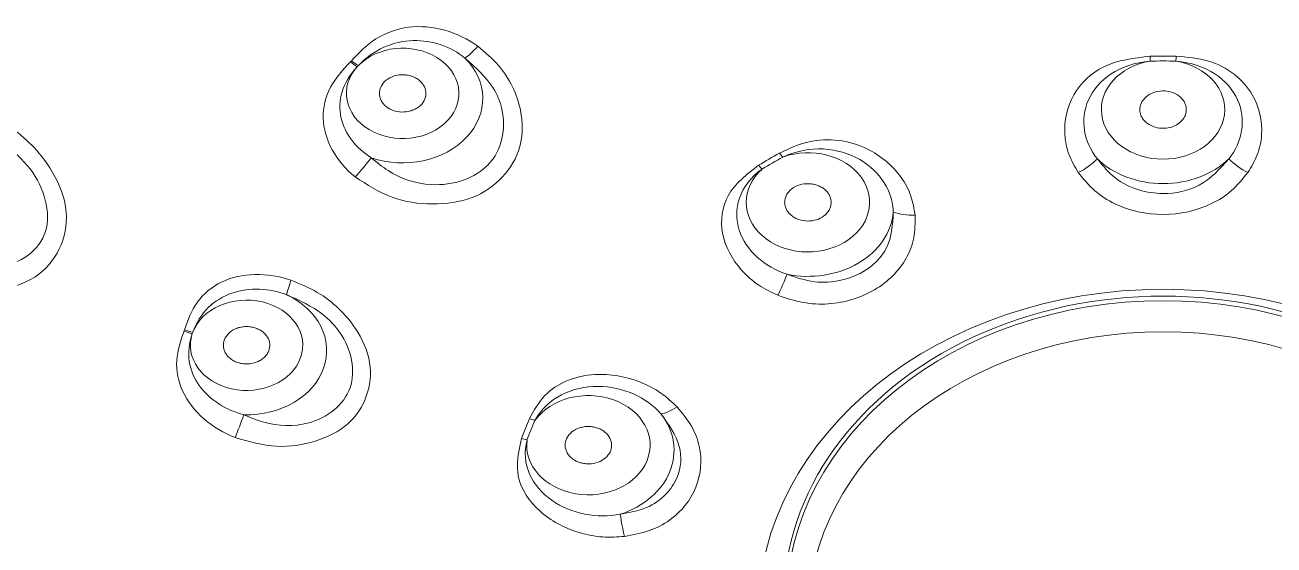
# Model space of a CAD drawing. Extents: x 4791 to 7950, y -233 to 2082.
# Drawn here: x 5939.6 to 5966.47, y 1188.45 to 1199.63 of the extents above; entities that cross this region are included whole.
import ezdxf

# ---------------------------------------------------------------- set-up
doc = ezdxf.new("R2010")
doc.units = 0
doc.header["$LTSCALE"] = 1.7
doc.header["$MEASUREMENT"] = 0
doc.layers.add('1', color=7, linetype='CONTINUOUS', true_color=0xffffff)

msp = doc.modelspace()

# ---------------------------------------------------------------- linework, layer by layer
at = {"layer": '1', "color": 7, "linetype": 'Continuous', "lineweight": 13}
for centre, major_axis, ratio, start_param, end_param in [((5964.082, 1191.41), (37.699, 0), 0.802817, 5.785835, 9.921285), ((5964.082, 1190.416), (33.622, 0), 0.802817, 0, 3.141593), ((5947.723, 1198.161), (1.209, 0), 0.802817, 2.51018, 8.762594), ((5949.463, 1199.544), (-0.477, -0.642), 0.171055, 0.389435, 1.086298), ((5964.082, 1188.256), (21.895, 0), 0.802817, 2.493937, 2.495651), ((5964.082, 1188.243), (21.709, 0), 0.802817, 2.493937, 2.495651), ((5947.723, 1198.05), (-1.723, 0), 0.802817, 1.168192, 3.821397), ((5964.082, 1197.812), (1.328, 0), 0.802817, 1.780257, 7.64452), ((5964.082, 1187.381), (-14.424, 0), 0.802817, 4.69308, 4.731698), ((5964.082, 1187.375), (14.302, 0), 0.802817, 1.551487, 1.590105), ((5956.441, 1195.819), (1.328, 0), 0.802817, 2.408576, 8.272839), ((5964.082, 1187.381), (-14.424, 0), 0.802817, 5.321398, 5.360017), ((5946.846, 1196.762), (-0.498, -0.626), 0.188606, 1.045727, 1.74259), ((5964.082, 1187.375), (14.302, 0), 0.802817, 2.179806, 2.218424), ((5962.274, 1196.852), (-0.653, -0.462), 0.410331, 1.2659, 1.907355), ((5964.082, 1197.7), (-1.842, 0), 0.802817, 0.696206, 2.445387), ((5965.89, 1196.852), (-0.653, 0.462), 0.410331, 1.234237, 1.875693), ((5956.441, 1195.707), (-1.842, 0), 0.802817, 1.324524, 3.073705), ((5958.792, 1195.944), (-0.797, -0.064), 0.498784, 0.832408, 1.473864), ((5955.867, 1194.238), (-0.296, -0.743), 0.129985, 1.028183, 1.669638), ((5945.479, 1194.558), (-0.262, -0.756), 0.022344, 5.299671, 5.996534), ((5944.365, 1192.747), (1.209, 0), 0.802817, 2.879779, 9.132193), ((5944.365, 1192.635), (-1.723, 0), 0.802817, 1.537791, 4.190996), ((5964.082, 1188.256), (21.895, 0), 0.802817, 2.863537, 2.86525), ((5964.082, 1188.243), (21.709, 0), 0.802817, 2.863537, 2.86525), ((5951.719, 1190.6), (1.328, 0), 0.802817, 3.036895, 8.901158), ((5944.291, 1191.206), (-0.285, -0.748), 0.001191, 4.649638, 5.346501), ((5951.719, 1190.489), (-1.842, 0), 0.802817, 1.952843, 3.702024), ((5953.715, 1191.86), (-0.583, -0.548), 0.361557, 0.456847, 1.098302), ((5964.082, 1187.381), (-14.424, 0), 0.802817, 5.949717, 5.988335), ((5964.082, 1187.375), (14.302, 0), 0.802817, 2.808124, 2.846742), ((5952.597, 1189.099), (0.102, -0.793), 0.235173, 4.659786, 5.301241)]:
    msp.add_ellipse(centre, major_axis=major_axis, ratio=ratio, start_param=start_param, end_param=end_param, dxfattribs=at)
at = {"layer": '1', "color": 7, "linetype": 'Continuous', "lineweight": 18}
for centre, major_axis, ratio, start_param, end_param in [((5964.082, 1191.685), (-37.999, 0), 0.802817, 2.426765, 7.349349), ((5964.082, 1190.784), (34.11, 0), 0.802817, 0, 3.141593), ((5964.082, 1190.7), (-33.944, 0), 0.802817, 3.141593, 6.283185), ((5946.747, 1199.211), (-0.583, 0.548), 0.476105, 1.756778, 1.991193), ((5946.77, 1199.235), (0.582, -0.549), 0.47549, 4.899216, 5.133631), ((5963.806, 1199.332), (-0.012, 0.8), 0.011512, 2.055851, 2.209498), ((5964.359, 1199.332), (-0.012, -0.8), 0.011512, 0.932095, 1.085742), ((5955.901, 1197.27), (0.391, -0.698), 0.341074, 5.105859, 5.259506), ((5955.454, 1197.009), (-0.415, 0.684), 0.3597, 1.95188, 2.105526), ((5964.082, 1187.251), (8.162, 0), 0.802817, 0, 3.141593), ((5943.197, 1193.475), (-0.754, 0.266), 0.573604, 1.536303, 1.770718), ((5943.208, 1193.504), (0.754, -0.268), 0.573324, 4.679071, 4.913486), ((5950.569, 1191.61), (0.735, -0.317), 0.56338, 4.797208, 4.950855), ((5964.082, 1190.784), (34.11, 0), 0.802817, 3.141593, 4.666836), ((5950.398, 1191.189), (-0.748, 0.283), 0.570495, 1.629706, 1.783352)]:
    msp.add_ellipse(centre, major_axis=major_axis, ratio=ratio, start_param=start_param, end_param=end_param, dxfattribs=at)
for centre, major_axis in [((5964.082, 1190.624), (-34.52, 0)), ((5964.082, 1187.201), (-8.1, 0))]:
    msp.add_ellipse(centre, major_axis=major_axis, ratio=0.802817, dxfattribs=at)
at = {"layer": '1', "color": 7, "linetype": 'Continuous', "lineweight": 13}
for centre, major_axis in [((5964.082, 1186.959), (-8.709, 0)), ((5964.082, 1186.904), (7.641, 0))]:
    msp.add_ellipse(centre, major_axis=major_axis, ratio=0.802817, dxfattribs=at)
for points, knots in [([(5949.338, 1199.173), (5948.917, 1199.486), (5948.359, 1199.646), (5947.593, 1199.548), (5947.353, 1199.46), (5946.944, 1199.2), (5946.782, 1199.031), (5946.622, 1198.861)], [0, 0, 0, 0, 0.5, 0.5, 0.75, 0.75, 1, 1, 1, 1]), ([(5946.77, 1198.758), (5946.932, 1198.928), (5947.119, 1199.063), (5947.523, 1199.244), (5947.737, 1199.29), (5948.368, 1199.307), (5948.771, 1199.158), (5949.063, 1198.919)], [0, 0, 0, 0, 0.25, 0.25, 0.5, 0.5, 1, 1, 1, 1]), ([(5949.338, 1199.173), (5949.495, 1199.041), (5949.799, 1198.787), (5950.109, 1198.308), (5950.306, 1197.713), (5950.316, 1197.001), (5949.909, 1196.328), (5949.238, 1195.859), (5948.372, 1195.745), (5947.46, 1195.87), (5946.955, 1196.2), (5946.699, 1196.367)], [0, 0, 0, 0, 0.087607, 0.169371, 0.250856, 0.377447, 0.501128, 0.621802, 0.747777, 0.872041, 1, 1, 1, 1]), ([(5946.599, 1198.837), (5946.441, 1198.668), (5946.28, 1198.494), (5946.064, 1198.089), (5946.007, 1197.861), (5946.025, 1197.167), (5946.291, 1196.692), (5946.699, 1196.367)], [0, 0, 0, 0, 0.25, 0.25, 0.5, 0.5, 1, 1, 1, 1]), ([(5947.048, 1196.777), (5947.164, 1196.68), (5947.53, 1196.376), (5948.476, 1196.062), (5949.29, 1196.336), (5949.853, 1196.935), (5949.993, 1197.577), (5949.646, 1198.403), (5949.286, 1198.721), (5949.063, 1198.919)], [0, 0, 0, 0, 0.080562, 0.253207, 0.499831, 0.500495, 0.747529, 0.843295, 1, 1, 1, 1]), ([(5962.259, 1196.458), (5962.185, 1196.583), (5962.032, 1196.84), (5961.922, 1197.417), (5962.068, 1198.149), (5962.784, 1198.841), (5963.455, 1198.918), (5963.804, 1198.959)], [0, 0, 0, 0, 0.121003, 0.24993, 0.500418, 0.740079, 1, 1, 1, 1]), ([(5962.669, 1196.752), (5962.377, 1197.111), (5962.285, 1197.592), (5962.575, 1198.236), (5962.74, 1198.432), (5963.191, 1198.728), (5963.481, 1198.825), (5963.806, 1198.855)], [0, 0, 0, 0, 0.5, 0.5, 0.75, 0.75, 1, 1, 1, 1]), ([(5964.359, 1198.855), (5964.681, 1198.825), (5964.971, 1198.729), (5965.423, 1198.434), (5965.59, 1198.236), (5965.878, 1197.597), (5965.787, 1197.11), (5965.496, 1196.752)], [0, 0, 0, 0, 0.25, 0.25, 0.5, 0.5, 1, 1, 1, 1]), ([(5964.361, 1198.959), (5964.598, 1198.939), (5965.049, 1198.902), (5965.639, 1198.6), (5966.111, 1198.062), (5966.253, 1197.416), (5966.135, 1196.839), (5965.981, 1196.583), (5965.906, 1196.458)], [0, 0, 0, 0, 0.178327, 0.339125, 0.500023, 0.752204, 0.878517, 1, 1, 1, 1]), ([(5947.048, 1196.777), (5946.723, 1196.979), (5946.472, 1197.294), (5946.358, 1197.822), (5946.362, 1198.009), (5946.477, 1198.379), (5946.59, 1198.564), (5946.747, 1198.734)], [0, 0, 0, 0, 0.5, 0.5, 0.75, 0.75, 1, 1, 1, 1]), ([(5938.642, 1197.771), (5938.851, 1197.672), (5939.253, 1197.481), (5939.762, 1197.058), (5940.221, 1196.481), (5940.554, 1195.722), (5940.435, 1194.882), (5939.944, 1194.205), (5939.106, 1193.898), (5938.146, 1193.866), (5937.53, 1194.112), (5937.213, 1194.238)], [0, 0, 0, 0, 0.087456, 0.169153, 0.25014, 0.377375, 0.499739, 0.622279, 0.749894, 0.871256, 1, 1, 1, 1]), ([(5937.486, 1194.814), (5937.567, 1194.763), (5937.791, 1194.623), (5938.282, 1194.436), (5939.184, 1194.321), (5939.855, 1194.729), (5940.17, 1195.507), (5939.99, 1196.316), (5939.305, 1196.971), (5938.853, 1197.25), (5938.612, 1197.346), (5938.525, 1197.381)], [0, 0, 0, 0, 0.046355, 0.127416, 0.254336, 0.50001, 0.500136, 0.746142, 0.872777, 0.954138, 1, 1, 1, 1]), ([(5955.831, 1196.879), (5956.036, 1196.975), (5956.427, 1197.157), (5957.105, 1197.186), (5957.846, 1196.964), (5958.391, 1196.498), (5958.679, 1195.965), (5958.725, 1195.681), (5958.747, 1195.542)], [0, 0, 0, 0, 0.178327, 0.339125, 0.500023, 0.752204, 0.878517, 1, 1, 1, 1]), ([(5955.901, 1196.793), (5956.184, 1196.921), (5956.487, 1196.98), (5957.06, 1196.952), (5957.333, 1196.868), (5958.008, 1196.481), (5958.269, 1196.038), (5958.279, 1195.607)], [0, 0, 0, 0, 0.25, 0.25, 0.5, 0.5, 1, 1, 1, 1]), ([(5955.796, 1193.821), (5955.654, 1193.889), (5955.359, 1194.029), (5954.886, 1194.455), (5954.517, 1195.128), (5954.635, 1196.038), (5955.125, 1196.418), (5955.38, 1196.616)], [0, 0, 0, 0, 0.121003, 0.24993, 0.500418, 0.740079, 1, 1, 1, 1]), ([(5962.669, 1196.752), (5962.789, 1196.603), (5963.022, 1196.314), (5963.541, 1196.067), (5964.171, 1195.967), (5964.942, 1196.136), (5965.305, 1196.539), (5965.496, 1196.752)], [0, 0, 0, 0, 0.179168, 0.347393, 0.501625, 0.737142, 1, 1, 1, 1]), ([(5955.992, 1194.273), (5955.509, 1194.43), (5955.105, 1194.781), (5954.893, 1195.446), (5954.891, 1195.684), (5955.048, 1196.139), (5955.213, 1196.355), (5955.454, 1196.532)], [0, 0, 0, 0, 0.5, 0.5, 0.75, 0.75, 1, 1, 1, 1]), ([(5965.906, 1196.458), (5965.796, 1196.323), (5965.582, 1196.059), (5964.989, 1195.678), (5964.084, 1195.481), (5963.178, 1195.676), (5962.584, 1196.058), (5962.369, 1196.322), (5962.259, 1196.458)], [0, 0, 0, 0, 0.130106, 0.252927, 0.499594, 0.746402, 0.869479, 1, 1, 1, 1]), ([(5958.747, 1195.542), (5958.748, 1195.378), (5958.75, 1195.06), (5958.524, 1194.464), (5957.923, 1193.874), (5957.06, 1193.608), (5956.325, 1193.644), (5955.976, 1193.761), (5955.796, 1193.821)], [0, 0, 0, 0, 0.130106, 0.252927, 0.499594, 0.746402, 0.869479, 1, 1, 1, 1]), ([(5955.992, 1194.273), (5956.186, 1194.206), (5956.563, 1194.076), (5957.145, 1194.116), (5957.718, 1194.33), (5958.233, 1194.835), (5958.263, 1195.34), (5958.279, 1195.607)], [0, 0, 0, 0, 0.179168, 0.347393, 0.501625, 0.737142, 1, 1, 1, 1]), ([(5945.32, 1194.144), (5944.817, 1194.319), (5944.255, 1194.311), (5943.613, 1194.002), (5943.435, 1193.851), (5943.177, 1193.49), (5943.102, 1193.286), (5943.029, 1193.081)], [0, 0, 0, 0, 0.5, 0.5, 0.75, 0.75, 1, 1, 1, 1]), ([(5943.208, 1193.027), (5943.283, 1193.233), (5943.396, 1193.413), (5943.688, 1193.699), (5943.864, 1193.803), (5944.43, 1194), (5944.858, 1193.975), (5945.223, 1193.835)], [0, 0, 0, 0, 0.25, 0.25, 0.5, 0.5, 1, 1, 1, 1]), ([(5945.32, 1194.144), (5945.514, 1194.066), (5945.889, 1193.913), (5946.361, 1193.551), (5946.781, 1193.049), (5947.082, 1192.383), (5946.995, 1191.637), (5946.59, 1191.006), (5945.866, 1190.653), (5945.003, 1190.512), (5944.418, 1190.678), (5944.122, 1190.763)], [0, 0, 0, 0, 0.087607, 0.169371, 0.250856, 0.377447, 0.501128, 0.621802, 0.747777, 0.872041, 1, 1, 1, 1]), ([(5944.308, 1191.253), (5944.449, 1191.195), (5944.894, 1191.012), (5945.855, 1190.985), (5946.464, 1191.472), (5946.719, 1192.194), (5946.583, 1192.837), (5945.944, 1193.514), (5945.499, 1193.712), (5945.223, 1193.835)], [0, 0, 0, 0, 0.080562, 0.253207, 0.499831, 0.500495, 0.747529, 0.843295, 1, 1, 1, 1]), ([(5943.019, 1193.052), (5942.947, 1192.849), (5942.876, 1192.64), (5942.85, 1192.198), (5942.893, 1191.968), (5943.194, 1191.322), (5943.626, 1190.952), (5944.122, 1190.763)], [0, 0, 0, 0, 0.25, 0.25, 0.5, 0.5, 1, 1, 1, 1]), ([(5944.308, 1191.253), (5943.929, 1191.35), (5943.569, 1191.572), (5943.238, 1192.034), (5943.161, 1192.21), (5943.105, 1192.589), (5943.127, 1192.794), (5943.197, 1192.998)], [0, 0, 0, 0, 0.5, 0.5, 0.75, 0.75, 1, 1, 1, 1]), ([(5950.453, 1191.171), (5950.548, 1191.345), (5950.728, 1191.677), (5951.237, 1192.015), (5951.963, 1192.176), (5952.702, 1192.045), (5953.287, 1191.74), (5953.515, 1191.527), (5953.626, 1191.423)], [0, 0, 0, 0, 0.178327, 0.339125, 0.500023, 0.752204, 0.878517, 1, 1, 1, 1]), ([(5950.569, 1191.133), (5950.703, 1191.371), (5950.904, 1191.561), (5951.379, 1191.806), (5951.653, 1191.865), (5952.458, 1191.864), (5952.971, 1191.623), (5953.279, 1191.275)], [0, 0, 0, 0, 0.25, 0.25, 0.5, 0.5, 1, 1, 1, 1]), ([(5952.406, 1189.116), (5952.6, 1189.151), (5952.976, 1189.218), (5953.398, 1189.519), (5953.696, 1189.961), (5953.758, 1190.616), (5953.445, 1191.047), (5953.279, 1191.275)], [0, 0, 0, 0, 0.179168, 0.347393, 0.501625, 0.737142, 1, 1, 1, 1]), ([(5953.626, 1191.423), (5953.738, 1191.288), (5953.955, 1191.027), (5954.183, 1190.432), (5954.115, 1189.668), (5953.624, 1189.049), (5953.03, 1188.737), (5952.679, 1188.672), (5952.499, 1188.638)], [0, 0, 0, 0, 0.130106, 0.252927, 0.499594, 0.746402, 0.869479, 1, 1, 1, 1]), ([(5952.499, 1188.638), (5952.342, 1188.628), (5952.018, 1188.607), (5951.362, 1188.738), (5950.62, 1189.121), (5950.095, 1189.925), (5950.217, 1190.465), (5950.281, 1190.746)], [0, 0, 0, 0, 0.121003, 0.24993, 0.500418, 0.740079, 1, 1, 1, 1]), ([(5952.406, 1189.116), (5951.916, 1189.02), (5951.354, 1189.119), (5950.721, 1189.564), (5950.552, 1189.757), (5950.356, 1190.201), (5950.333, 1190.454), (5950.398, 1190.712)], [0, 0, 0, 0, 0.5, 0.5, 0.75, 0.75, 1, 1, 1, 1])]:
    msp.add_open_spline(points, degree=3, knots=knots, dxfattribs=at)
at = {"layer": '1', "color": 7, "linetype": 'Continuous', "lineweight": 18}
for points, knots in [([(5948.022, 1198.483), (5948.009, 1198.491), (5947.982, 1198.506), (5947.922, 1198.531), (5947.842, 1198.554), (5947.74, 1198.565), (5947.604, 1198.558), (5947.442, 1198.507), (5947.293, 1198.388), (5947.228, 1198.255), (5947.22, 1198.144), (5947.235, 1198.062), (5947.27, 1197.984), (5947.324, 1197.915), (5947.376, 1197.871), (5947.414, 1197.846), (5947.44, 1197.83), (5947.516, 1197.791), (5947.655, 1197.754), (5947.813, 1197.761), (5947.931, 1197.794), (5948.012, 1197.831), (5948.083, 1197.879), (5948.162, 1197.957), (5948.224, 1198.075), (5948.228, 1198.229), (5948.172, 1198.35), (5948.106, 1198.422), (5948.06, 1198.458), (5948.035, 1198.475), (5948.022, 1198.483)], [0, 0, 0, 0, 0.015625, 0.03125, 0.0625, 0.09375, 0.125, 0.1875, 0.25, 0.3125, 0.34375, 0.375, 0.40625, 0.4375, 0.46875, 0.476562, 0.484375, 0.5, 0.5625, 0.625, 0.65625, 0.6875, 0.71875, 0.75, 0.8125, 0.875, 0.9375, 0.96875, 0.984375, 1, 1, 1, 1]), ([(5964.582, 1197.812), (5964.582, 1197.825), (5964.581, 1197.852), (5964.571, 1197.905), (5964.546, 1197.969), (5964.498, 1198.04), (5964.411, 1198.122), (5964.268, 1198.196), (5964.066, 1198.224), (5963.866, 1198.186), (5963.728, 1198.104), (5963.649, 1198.017), (5963.607, 1197.943), (5963.588, 1197.879), (5963.583, 1197.833), (5963.582, 1197.806), (5963.584, 1197.767), (5963.596, 1197.709), (5963.641, 1197.611), (5963.739, 1197.506), (5963.906, 1197.426), (5964.098, 1197.401), (5964.289, 1197.435), (5964.45, 1197.525), (5964.54, 1197.635), (5964.576, 1197.735), (5964.582, 1197.786), (5964.582, 1197.812)], [0, 0, 0, 0, 0.015625, 0.03125, 0.0625, 0.09375, 0.125, 0.1875, 0.25, 0.3125, 0.375, 0.40625, 0.4375, 0.46875, 0.484375, 0.492188, 0.5, 0.53125, 0.5625, 0.625, 0.6875, 0.75, 0.8125, 0.875, 0.9375, 0.96875, 1, 1, 1, 1]), ([(5956.845, 1196.055), (5956.836, 1196.065), (5956.815, 1196.086), (5956.768, 1196.124), (5956.701, 1196.165), (5956.61, 1196.199), (5956.48, 1196.225), (5956.31, 1196.217), (5956.126, 1196.144), (5955.992, 1196.019), (5955.941, 1195.887), (5955.94, 1195.78), (5955.96, 1195.701), (5955.992, 1195.639), (5956.022, 1195.6), (5956.041, 1195.578), (5956.071, 1195.547), (5956.123, 1195.506), (5956.231, 1195.448), (5956.387, 1195.41), (5956.581, 1195.423), (5956.755, 1195.493), (5956.884, 1195.611), (5956.949, 1195.76), (5956.94, 1195.891), (5956.897, 1195.989), (5956.865, 1196.034), (5956.845, 1196.055)], [0, 0, 0, 0, 0.015625, 0.03125, 0.0625, 0.09375, 0.125, 0.1875, 0.25, 0.3125, 0.375, 0.40625, 0.4375, 0.46875, 0.484375, 0.492188, 0.5, 0.53125, 0.5625, 0.625, 0.6875, 0.75, 0.8125, 0.875, 0.9375, 0.96875, 1, 1, 1, 1]), ([(5944.499, 1193.134), (5944.484, 1193.137), (5944.451, 1193.143), (5944.384, 1193.15), (5944.299, 1193.148), (5944.199, 1193.129), (5944.075, 1193.082), (5943.947, 1192.988), (5943.862, 1192.833), (5943.861, 1192.691), (5943.904, 1192.585), (5943.954, 1192.513), (5944.022, 1192.451), (5944.104, 1192.402), (5944.172, 1192.376), (5944.218, 1192.363), (5944.25, 1192.356), (5944.338, 1192.342), (5944.484, 1192.347), (5944.629, 1192.4), (5944.724, 1192.465), (5944.783, 1192.523), (5944.828, 1192.589), (5944.866, 1192.684), (5944.871, 1192.812), (5944.805, 1192.957), (5944.698, 1193.054), (5944.604, 1193.101), (5944.546, 1193.122), (5944.515, 1193.13), (5944.499, 1193.134)], [0, 0, 0, 0, 0.015625, 0.03125, 0.0625, 0.09375, 0.125, 0.1875, 0.25, 0.3125, 0.34375, 0.375, 0.40625, 0.4375, 0.46875, 0.476562, 0.484375, 0.5, 0.5625, 0.625, 0.65625, 0.6875, 0.71875, 0.75, 0.8125, 0.875, 0.9375, 0.96875, 0.984375, 1, 1, 1, 1]), ([(5951.873, 1190.982), (5951.857, 1190.986), (5951.825, 1190.993), (5951.759, 1191.002), (5951.675, 1191.003), (5951.577, 1190.988), (5951.452, 1190.947), (5951.321, 1190.861), (5951.225, 1190.715), (5951.209, 1190.55), (5951.263, 1190.42), (5951.342, 1190.332), (5951.416, 1190.278), (5951.487, 1190.243), (5951.54, 1190.225), (5951.571, 1190.217), (5951.618, 1190.206), (5951.691, 1190.197), (5951.82, 1190.201), (5951.975, 1190.244), (5952.122, 1190.346), (5952.211, 1190.485), (5952.229, 1190.642), (5952.172, 1190.792), (5952.069, 1190.895), (5951.963, 1190.953), (5951.904, 1190.974), (5951.873, 1190.982)], [0, 0, 0, 0, 0.015625, 0.03125, 0.0625, 0.09375, 0.125, 0.1875, 0.25, 0.3125, 0.375, 0.40625, 0.4375, 0.46875, 0.484375, 0.492188, 0.5, 0.53125, 0.5625, 0.625, 0.6875, 0.75, 0.8125, 0.875, 0.9375, 0.96875, 1, 1, 1, 1])]:
    msp.add_open_spline(points, degree=3, knots=knots, dxfattribs=at)

doc.saveas('drawing.dxf')
